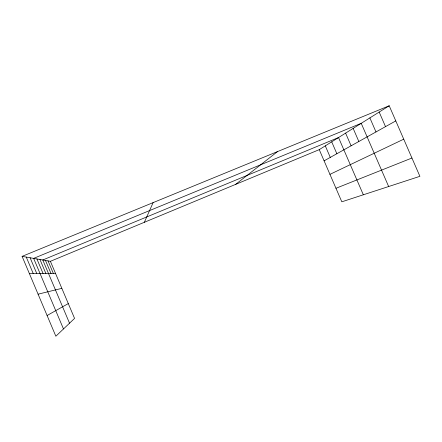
<?xml version="1.0" encoding="UTF-8"?>
<svg xmlns="http://www.w3.org/2000/svg" width="442" height="442" viewBox="0 0 442 442"><rect width="100%" height="100%" fill="white"/><g stroke="black" fill="none" stroke-linecap="round" stroke-linejoin="round"><path stroke-width="0.66" d="M144.352 222.293L153.114 202.618M235.608 184.386L277.537 151.578M319.257 149.645L389.203 105.771L419.9 176.325L341.815 201.812L319.257 149.645L50.399 261.316L22.1 256.366L55.852 336.229L74.565 318.4L50.399 261.316M47.095 315.505L68.295 303.593M324.096 160.844L395.789 120.909M329.942 174.352L403.739 139.175M22.1 256.366L389.203 105.771M335.964 188.281L411.933 158.021M38.078 294.179L61.841 288.35M29.343 273.499L55.581 273.57M379.175 112.058L385.512 126.633M369.877 117.892L375.982 131.943M388.656 186.524L361.224 123.318L33.642 258.388L63.488 328.958M353.152 128.384L358.838 141.49M345.605 133.114L351.103 145.799M363.335 194.789L338.539 137.55L42.78 259.984L69.532 323.196M331.704 141.832L336.859 153.733M325.29 145.86L330.284 157.396M48.029 260.902L53.388 273.559M45.493 260.46L51.034 273.554M39.951 259.487L45.896 273.543M36.913 258.957L43.078 273.537M30.106 257.769L36.763 273.521M26.271 257.095L33.211 273.51"/></g></svg>
